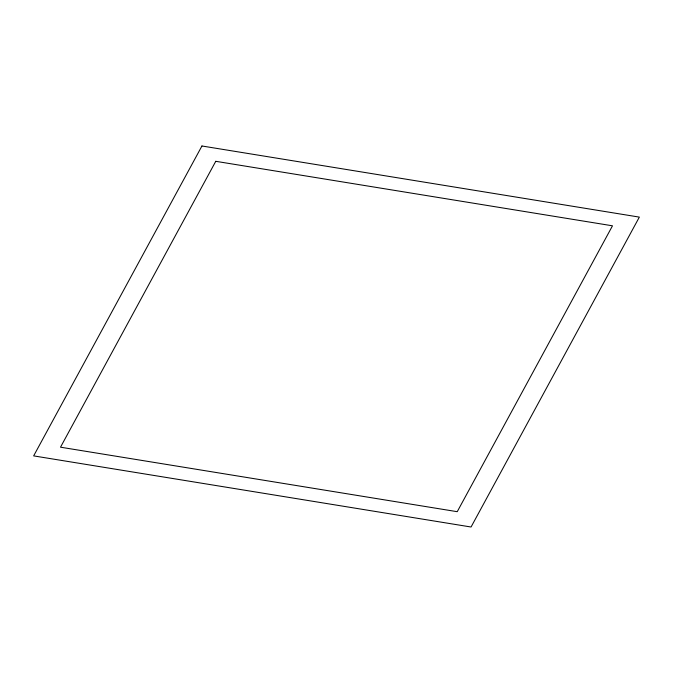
<?xml version="1.0" encoding="UTF-8"?>
<svg xmlns="http://www.w3.org/2000/svg" width="673" height="673" viewBox="0 0 673 673"><rect width="100%" height="100%" fill="white"/><g stroke="black" fill="none" stroke-linecap="round" stroke-linejoin="round"><path stroke-width="1.01" d="M201.942 145.991L33.65 455.89L471.058 527.009L639.35 217.11L201.942 145.991M215.764 161.31L60.511 447.192L457.236 511.69L612.489 225.808L215.764 161.31"/></g></svg>
